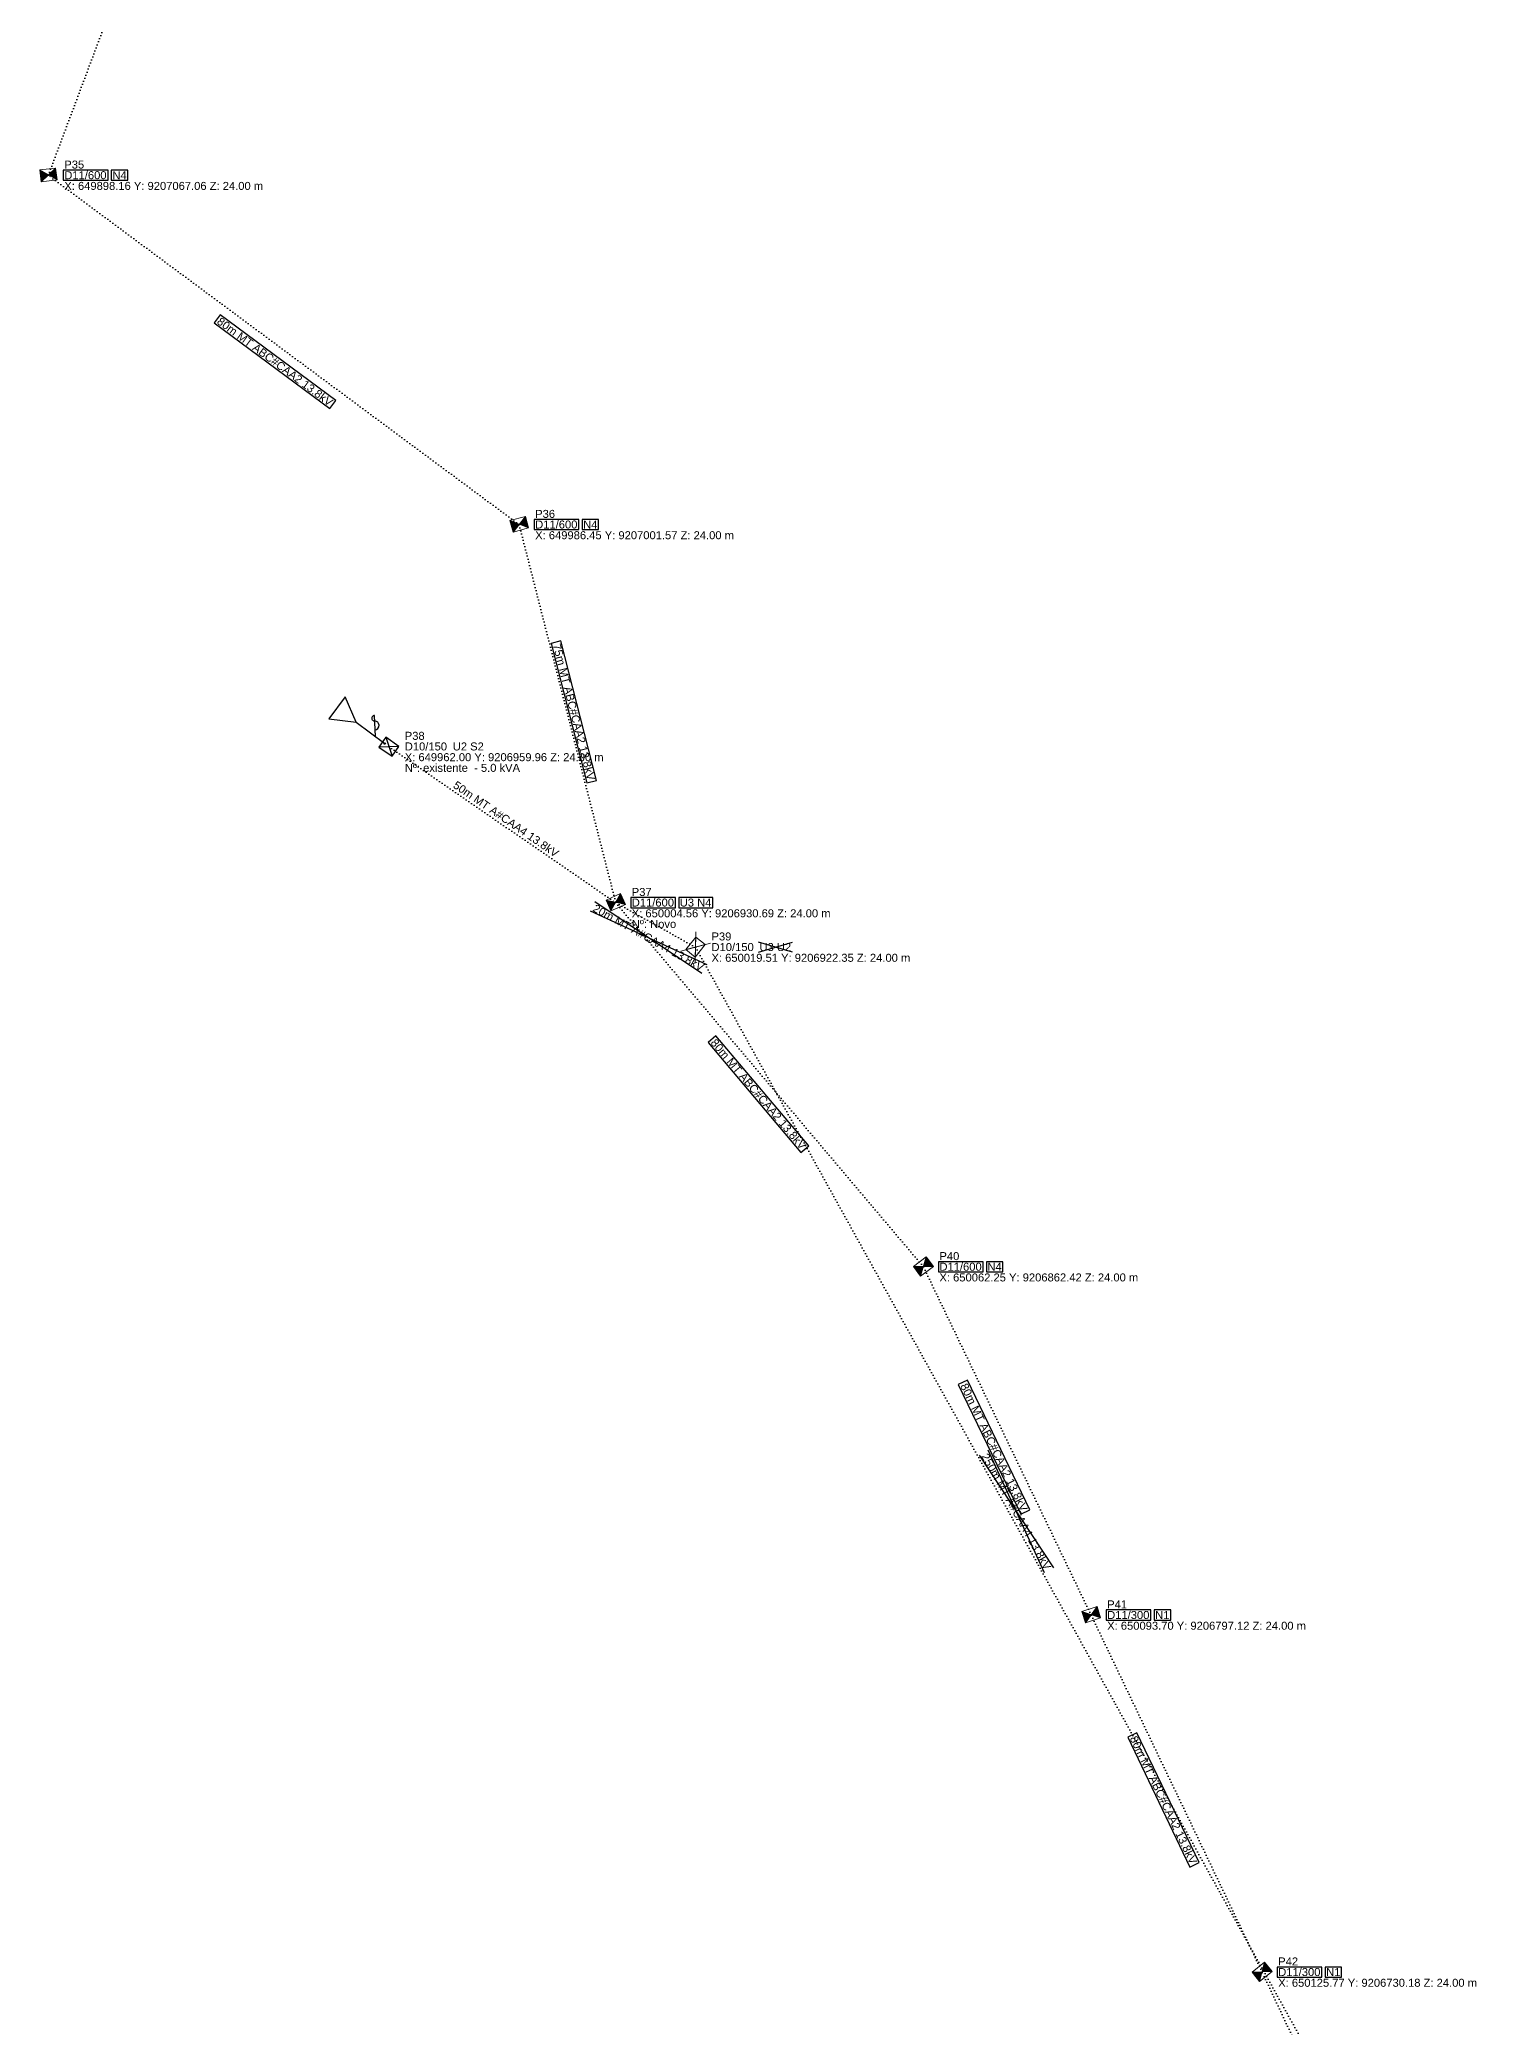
# Model space of a CAD drawing. Header units: metres. Extents: x 649089 to 650923, y 9205954 to 9209021.
# Drawn here: x 649896.6 to 650165.9, y 9206719.8 to 9207092.5 of the extents above; entities that cross this region are included whole.
import ezdxf
from ezdxf.enums import TextEntityAlignment as Align

# ---------------------------------------------------------------- set-up
doc = ezdxf.new("R2010")
doc.units = ezdxf.units.M
doc.linetypes.add('DOT', pattern=[0.508, 0, -0.508])
for name, color, linetype in [('PONTO FOTO', 4, 'CONTINUOUS'), ('POSTE', 3, 'CONTINUOUS'), ('Poste dt', 3, 'Continuous'), ('Poste Existente', 3, 'Continuous'), ('Poste retirar', 7, 'Continuous'), ('REDE PRIMARIA - Instalar', 1, 'DOT'), ('REDE PRIMARIA - Manter', 1, 'DOT'), ('REDE PRIMARIA - Remover', 1, 'DOT'), ('TEXTOS A IMPLANTAR', 1, 'CONTINUOUS'), ('TEXTOS A REMOVER', 7, 'CONTINUOUS'), ('TEXTOS EXISTENTES', 7, 'CONTINUOUS'), ('TRAFO', 7, 'CONTINUOUS')]:
    doc.layers.add(name, color=color, linetype=linetype)
doc.styles.add('ARIAL', font='arial.ttf')

# ---------------------------------------------------------------- blocks, each defined once
blk = doc.blocks.new('dtp')
at = {"linetype": 'Continuous', "lineweight": 0, "ltscale": 0.01}
h = blk.add_hatch(color=0, dxfattribs=at)
h.paths.add_polyline_path([(-1.12, 1.5), (0, 0), (1.12, 1.5)])
h.paths.add_polyline_path([(-1.12, -1.5), (1.12, -1.5), (0, 0)])
at = {"color": 0, "lineweight": 0}
for p, q in [((-1.12, -1.5), (1.12, 1.5)), ((-1.12, 1.5), (1.12, -1.5)), ((1.12, 1.5), (-1.12, 1.5)), ((-1.12, 1.5), (-1.12, -1.5)), ((1.12, -1.5), (1.12, 1.5)), ((-1.12, -1.5), (1.12, -1.5))]:
    blk.add_line(p, q, dxfattribs=at)
blk = doc.blocks.new('PosteDtProjetado')
at = {"layer": 'Poste dt', "rotation": 180}
blk.add_blockref('dtp', (-0.05948, 0.026162), dxfattribs=at)
at = {"layer": 'poste', "ltscale": 0.01}
for tag, p in [('MODELO', (-3.273471, 2.731691)), ('COD', (1.964351, -1.493983))]:
    blk.add_attdef(tag, p, '', height=1.6, dxfattribs=at)
blk = doc.blocks.new('dt')
at = {"color": 0}
for p, q in [((1.120087, 1.5), (-1.120087, 1.5)), ((-1.120087, 1.5), (-1.120087, -1.5)), ((-1.120087, 1.5), (1.120087, -1.5)), ((-1.120087, -1.5), (1.120087, 1.5)), ((1.120087, -1.5), (1.120087, 1.5)), ((-1.120087, -1.5), (1.120087, -1.5))]:
    blk.add_line(p, q, dxfattribs=at)
for tag, p in [('MODELO', (-2.878805, 2.548923)), ('COD', (1.996674, -1.514935))]:
    blk.add_attdef(tag, p, '', height=1.6, dxfattribs=at)
blk = doc.blocks.new('PosteDtExistente')
at = {"layer": 'Poste Existente', "rotation": 180}
blk.add_blockref('dt', (-0.036594, -0.043517), dxfattribs=at)
at = {"layer": 'poste'}
for tag, p in [('MODELO', (-2.878805, 2.548923)), ('COD', (1.996674, -1.514935))]:
    blk.add_attdef(tag, p, '', height=1.6, dxfattribs=at)
blk = doc.blocks.new('TransformadorComChaveExistente', base_point=(13.7, 6))
at = {"linetype": 'CONTINUOUS'}
h = blk.add_hatch(color=256, dxfattribs=at)
edge = h.paths.add_edge_path(flags=0)
edge.add_arc((13.7, 6.93), 0.14, 90, 90)
for p, q in [((16.28, 18.12), (11.11, 18.12)), ((11.11, 18.12), (13.7, 13.64)), ((13.7, 13.64), (16.28, 18.12)), ((13.7, 13.64), (13.7, 6.93)), ((13.7, 9.14), (16.75, 11.62))]:
    blk.add_line(p, q)
blk.add_circle((13.7, 6.93), 0.14)
for centre, radius, start, end in [((16.34, 11.31), 0.511, 37.2065, 221.6178), ((15.26, 10.5), 0.839, 223.4635, 34.319)]:
    blk.add_arc(centre, radius, start, end)
blk = doc.blocks.new('DTPXX')
at = {"color": 1, "lineweight": 0}
for p, q in [((1.728679, -2.293551), (-1.728679, 2.293551)), ((-1.708098, -2.308919), (1.708098, 2.308919))]:
    blk.add_line(p, q, dxfattribs=at)
at = {"color": 3, "lineweight": 0}
for p, q in [((-1.120087, 1.5), (-1.120087, -1.5)), ((1.120087, 1.5), (-1.120087, 1.5)), ((1.120087, -1.5), (-1.120087, 1.5)), ((1.120087, 1.5), (-1.120087, -1.5)), ((1.120087, -1.5), (1.120087, 1.5)), ((-1.120087, -1.5), (1.120087, -1.5))]:
    blk.add_line(p, q, dxfattribs=at)
blk = doc.blocks.new('PosteDtRetirar')
at = {"layer": 'Poste retirar'}
blk.add_blockref('DTPXX', (0.003631, 0.008945), dxfattribs=at)
at = {"layer": 'poste'}
for tag, p in [('MODELO', (-2.878805, 2.548923)), ('COD', (1.996674, -1.514935))]:
    blk.add_attdef(tag, p, '', height=1.6, dxfattribs=at)

msp = doc.modelspace()

# ---------------------------------------------------------------- linework, layer by layer
at = {"color": 1, "linetype": 'CONTINUOUS'}
for p, q in [((649999.74, 9206929.15), (650021.66, 9206919.09)), ((650020.73, 9206917.43), (650000.66, 9206930.81)), ((650031.31, 9206921.4), (650037.71, 9206923.3)), ((650037.71, 9206921.4), (650031.31, 9206923.3)), ((650072.71, 9206827.1), (650086.61, 9206805.97)), ((650084.95, 9206805.05), (650074.37, 9206828.02))]:
    msp.add_line(p, q, dxfattribs=at)
at = {"layer": 'REDE PRIMARIA - Instalar'}
for points in [[(649898.16, 9207067.06), (649932.3, 9207158.11)], [(649986.45, 9207001.57), (649898.16, 9207067.06)], [(649986.45, 9207001.57), (650004.56, 9206930.69)], [(650062.25, 9206862.42), (650004.56, 9206930.69)], [(650093.7, 9206797.12), (650062.25, 9206862.42)], [(650125.77, 9206730.18), (650093.7, 9206797.12)], [(650163.12, 9206650.68), (650125.77, 9206730.18)]]:
    msp.add_lwpolyline(points, dxfattribs=at)
at = {"layer": 'REDE PRIMARIA - Manter'}
msp.add_lwpolyline([(649962, 9206959.96), (650004.56, 9206930.69)], dxfattribs=at)
at = {"layer": 'REDE PRIMARIA - Remover'}
for points in [[(650019.51, 9206922.35), (650004.56, 9206930.69)], [(650019.51, 9206922.35), (650137.62, 9206709.51)]]:
    msp.add_lwpolyline(points, dxfattribs=at)
at = {"layer": 'TEXTOS A IMPLANTAR'}
for points in [[(649900.96, 9207066.11), (649909.37, 9207066.11), (649909.37, 9207068.01), (649900.96, 9207068.01), (649900.96, 9207066.11)], [(649909.97, 9207066.11), (649913.07, 9207066.11), (649913.07, 9207068.01), (649909.97, 9207068.01), (649909.97, 9207066.11)], [(649929.26, 9207039.38), (649950.94, 9207023.3), (649952.07, 9207024.83), (649930.4, 9207040.91), (649929.26, 9207039.38)], [(649989.25, 9207000.62), (649997.65, 9207000.62), (649997.65, 9207002.52), (649989.25, 9207002.52), (649989.25, 9207000.62)], [(649998.25, 9207000.62), (650001.35, 9207000.62), (650001.35, 9207002.52), (649998.25, 9207002.52), (649998.25, 9207000.62)], [(649992.45, 9206979.28), (649999.14, 9206953.13), (650000.98, 9206953.6), (649994.29, 9206979.75), (649992.45, 9206979.28)], [(650007.36, 9206929.74), (650015.76, 9206929.74), (650015.76, 9206931.64), (650007.36, 9206931.64), (650007.36, 9206929.74)], [(650016.36, 9206929.74), (650022.76, 9206929.74), (650022.76, 9206931.64), (650016.36, 9206931.64), (650016.36, 9206929.74)], [(650021.87, 9206904.48), (650039.29, 9206883.87), (650040.74, 9206885.09), (650023.32, 9206905.7), (650021.87, 9206904.48)], [(650065.05, 9206861.47), (650073.45, 9206861.47), (650073.45, 9206863.37), (650065.05, 9206863.37), (650065.05, 9206861.47)], [(650074.05, 9206861.47), (650077.16, 9206861.47), (650077.16, 9206863.37), (650074.05, 9206863.37), (650074.05, 9206861.47)], [(650068.79, 9206840.32), (650080.5, 9206816.01), (650082.21, 9206816.83), (650070.5, 9206841.15), (650068.79, 9206840.32)], [(650096.5, 9206796.17), (650104.9, 9206796.17), (650104.9, 9206798.07), (650096.5, 9206798.07), (650096.5, 9206796.17)], [(650105.5, 9206796.17), (650108.61, 9206796.17), (650108.61, 9206798.07), (650105.5, 9206798.07), (650105.5, 9206796.17)], [(650100.57, 9206774.22), (650112.23, 9206749.88), (650113.94, 9206750.7), (650102.28, 9206775.04), (650100.57, 9206774.22)], [(650128.57, 9206729.23), (650136.97, 9206729.23), (650136.97, 9206731.13), (650128.57, 9206731.13), (650128.57, 9206729.23)], [(650137.57, 9206729.23), (650140.67, 9206729.23), (650140.67, 9206731.13), (650137.57, 9206731.13), (650137.57, 9206729.23)]]:
    msp.add_lwpolyline(points, close=True, dxfattribs=at)

# ---------------------------------------------------------------- block references
for name, p, rotation in [('PosteDtProjetado', (649898.16, 9207067.06), 277.028), ('PosteDtProjetado', (649986.45, 9207001.57), 285.027), ('PosteDtExistente', (649962, 9206959.96), 55.13499999999999), ('PosteDtProjetado', (650004.56, 9206930.69), 294.1), ('PosteDtRetirar', (650019.51, 9206922.35), 321.419), ('PosteDtProjetado', (650062.25, 9206862.42), 307.095), ('PosteDtProjetado', (650093.7, 9206797.12), 287.60206836310795), ('PosteDtProjetado', (650125.77, 9206730.18), 308.6861391953686)]:
    msp.add_blockref(name, p, dxfattribs=dict(rotation=rotation))
at = {"layer": 'TRAFO', "rotation": 53.20600000000002}
msp.add_blockref('TransformadorComChaveExistente', (649962, 9206959.96), dxfattribs=at)

# ---------------------------------------------------------------- texts
at = {"style": 'Arial'}
for s, p in [('X: 649898.16 Y: 9207067.06 Z: 24.00 m', (649901.16, 9207065.06)), ('X: 649986.45 Y: 9207001.57 Z: 24.00 m', (649989.45, 9206999.57)), ('X: 649962.00 Y: 9206959.96 Z: 24.00 m', (649965, 9206957.96)), ('X: 650004.56 Y: 9206930.69 Z: 24.00 m', (650007.56, 9206928.69)), ('X: 650019.51 Y: 9206922.35 Z: 24.00 m', (650022.51, 9206920.35)), ('X: 650062.25 Y: 9206862.42 Z: 24.00 m', (650065.25, 9206860.42)), ('X: 650093.70 Y: 9206797.12 Z: 24.00 m', (650096.7, 9206795.12)), ('X: 650125.77 Y: 9206730.18 Z: 24.00 m', (650128.77, 9206728.18))]:
    msp.add_text(s, height=1.5, dxfattribs=at).set_placement(p, align=Align.MIDDLE_LEFT)
at = {"layer": 'PONTO FOTO', "style": 'Arial'}
for s, p in [('P35', (649901.16, 9207069.06)), ('P36', (649989.45, 9207003.57)), ('P38', (649965, 9206961.96)), ('P37', (650007.56, 9206932.69)), ('P39', (650022.51, 9206924.35)), ('P40', (650065.25, 9206864.42)), ('P41', (650096.7, 9206799.12)), ('P42', (650128.77, 9206732.18))]:
    msp.add_text(s, height=1.5, dxfattribs=at).set_placement(p, align=Align.MIDDLE_LEFT)
at = {"layer": 'TEXTOS A IMPLANTAR', "char_height": 1.5, "attachment_point": 4, "style": 'Arial'}
for s, insert in [('D11/600', (649901.16, 9207067.06)), ('N4', (649910.17, 9207067.06)), ('D11/600', (649989.45, 9207001.57)), ('N4', (649998.45, 9207001.57)), ('D11/600', (650007.56, 9206930.69)), ('U3 N4', (650016.56, 9206930.69)), ('D11/600', (650065.25, 9206862.42)), ('N4', (650074.25, 9206862.42)), ('D11/300', (650096.7, 9206797.12)), ('N1', (650105.7, 9206797.12)), ('D11/300', (650128.77, 9206730.18)), ('N1', (650137.77, 9206730.18))]:
    msp.add_mtext(s, dxfattribs=dict(at, insert=insert))
at = {"layer": 'TEXTOS A IMPLANTAR', "char_height": 1.5, "attachment_point": 2, "style": 'Arial'}
for s, insert, rotation in [('80m MT ABC#CAA2 13.8kV', (649941.11, 9207032.71), 323.4291), ('75m MT ABC#CAA2 13.8kV', (649997.44, 9206966.62), 284.3377), ('80m MT ABC#CAA2 13.8kV', (650031.88, 9206895.27), 310.1981), ('80m MT ABC#CAA2 13.8kV', (650076.17, 9206828.9), 295.7146), ('80m MT ABC#CAA2 13.8kV', (650107.93, 9206762.78), 295.5958)]:
    msp.add_mtext(s, dxfattribs=dict(at, insert=insert, rotation=rotation))
at = {"layer": 'TEXTOS A REMOVER', "char_height": 1.5, "attachment_point": 2, "style": 'Arial'}
for s, insert, rotation in [('20m MT A#CAA4 13.8kV', (650011.06, 9206924.77), 330.8209), ('250m MT A#CAA4 13.8kV', (650080.31, 9206816.9), 299.026)]:
    msp.add_mtext(s, dxfattribs=dict(at, insert=insert, rotation=rotation))
at = {"layer": 'TEXTOS A REMOVER', "char_height": 1.5, "attachment_point": 4, "style": 'Arial'}
for s, insert in [('D10/150', (650022.51, 9206922.35)), ('U3 U2', (650031.51, 9206922.35))]:
    msp.add_mtext(s, dxfattribs=dict(at, insert=insert))
at = {"layer": 'TEXTOS EXISTENTES', "char_height": 1.5, "attachment_point": 4, "style": 'Arial'}
for s, insert in [('D10/150', (649965, 9206959.96)), ('U2 S2', (649974, 9206959.96))]:
    msp.add_mtext(s, dxfattribs=dict(at, insert=insert))
at = {"layer": 'TEXTOS EXISTENTES', "insert": (649984.41, 9206946.97), "char_height": 1.5, "attachment_point": 2, "rotation": 325.4916, "style": 'Arial'}
msp.add_mtext('50m MT A#CAA4 13.8kV', dxfattribs=at)
at = {"layer": 'TRAFO', "style": 'Arial'}
for s, p in [('Nº: existente  - 5.0 kVA', (649965, 9206955.96)), ('Nº: Novo ', (650007.56, 9206926.69))]:
    msp.add_text(s, height=1.5, dxfattribs=at).set_placement(p, align=Align.MIDDLE_LEFT)

doc.saveas('drawing.dxf')
